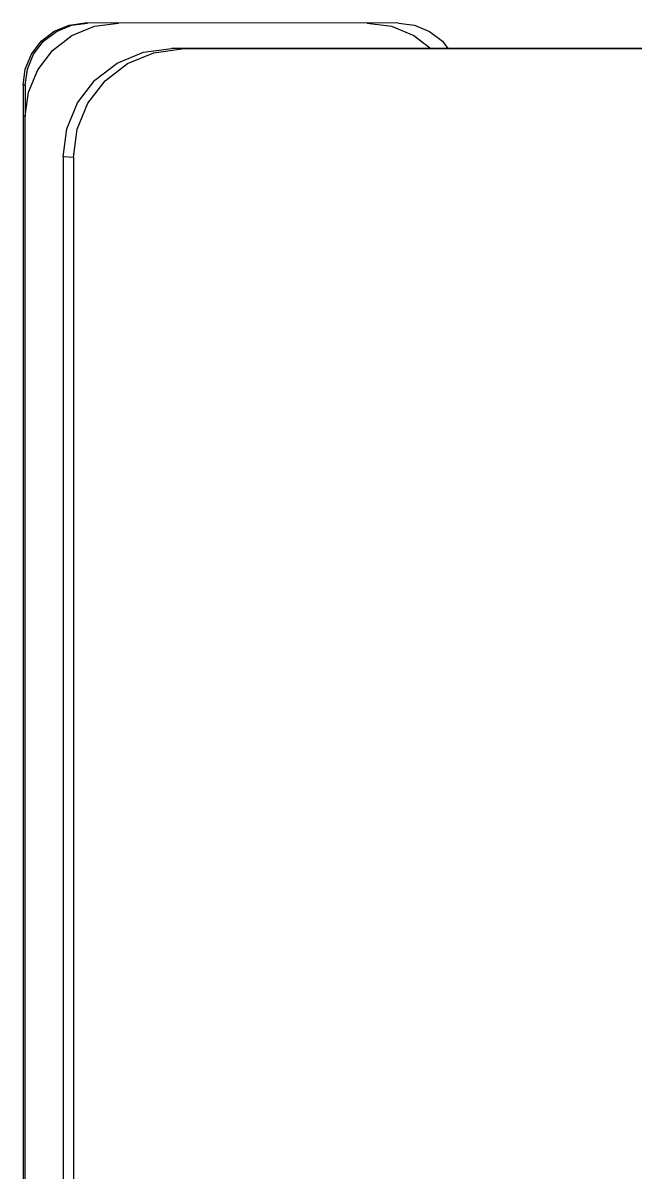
# Model space of a CAD drawing. Extents: x -4.2 to 4.2, y -5.7 to 5.7.
# Drawn here: x 2.0549 to 2.1308, y -0.2279 to -0.0853 of the extents above; entities that cross this region are included whole.
import ezdxf

# ---------------------------------------------------------------- set-up
doc = ezdxf.new("R2010")
doc.units = 0
doc.layers.get('0').update_dxf_attribs({"linetype": 'CONTINUOUS'})

msp = doc.modelspace()

# ---------------------------------------------------------------- linework, layer by layer
for p, q in [((2.06064, -0.08561), (2.06264, -0.08534)), ((2.06092, -0.08562), (2.06291, -0.08536)), ((2.06291, -0.08536), (2.06264, -0.08534)), ((2.06649, -0.08534), (2.06291, -0.08536)), ((2.06378, -0.08575), (2.06677, -0.08536)), ((2.06677, -0.08536), (2.06649, -0.08534)), ((2.09734, -0.08534), (2.06677, -0.08536)), ((2.09762, -0.08536), (2.09734, -0.08534)), ((2.10119, -0.08534), (2.09762, -0.08536)), ((2.09762, -0.08536), (2.10062, -0.08575)), ((2.10148, -0.08536), (2.10119, -0.08534)), ((2.10148, -0.08536), (2.10347, -0.08562)), ((2.05718, -0.0876), (2.05878, -0.08638)), ((2.05746, -0.08761), (2.05906, -0.08639)), ((2.05859, -0.08874), (2.06099, -0.08691)), ((2.05878, -0.08638), (2.06064, -0.08561)), ((2.05906, -0.08639), (2.06092, -0.08562)), ((2.06099, -0.08691), (2.06378, -0.08575)), ((2.10062, -0.08575), (2.10341, -0.08691)), ((2.10341, -0.08691), (2.1055, -0.08851)), ((2.10347, -0.08562), (2.10533, -0.08639)), ((2.10533, -0.08639), (2.10693, -0.08761)), ((2.05596, -0.0892), (2.05718, -0.0876)), ((2.05624, -0.08921), (2.05746, -0.08761)), ((2.10693, -0.08761), (2.10762, -0.08851)), ((2.05519, -0.09106), (2.05596, -0.0892)), ((2.05547, -0.09107), (2.05624, -0.08921)), ((2.05675, -0.09114), (2.05859, -0.08874)), ((2.06662, -0.09032), (2.06986, -0.08897)), ((2.0679, -0.09037), (2.07115, -0.08903)), ((2.06986, -0.08897), (2.07334, -0.08851)), ((2.07115, -0.08903), (2.07463, -0.08857)), ((2.07463, -0.08857), (2.07334, -0.08851)), ((2.1055, -0.08851), (2.07334, -0.08851)), ((3.15612, -0.08857), (2.07463, -0.08857)), ((2.10762, -0.08851), (2.1055, -0.08851)), ((2.15885, -0.08851), (2.10762, -0.08851)), ((2.05493, -0.09306), (2.05519, -0.09106)), ((2.0552, -0.09307), (2.05547, -0.09107)), ((2.0556, -0.09393), (2.05675, -0.09114)), ((2.06383, -0.09245), (2.06662, -0.09032)), ((2.06512, -0.09251), (2.0679, -0.09037)), ((2.06169, -0.09524), (2.06383, -0.09245)), ((2.06298, -0.0953), (2.06512, -0.09251)), ((2.0552, -0.09307), (2.05493, -0.09306)), ((2.05493, -0.09306), (2.05493, -0.09691)), ((2.0552, -0.09307), (2.0552, -0.09692)), ((2.0552, -0.09692), (2.0556, -0.09393)), ((2.06035, -0.09848), (2.06169, -0.09524)), ((2.06163, -0.09854), (2.06298, -0.0953)), ((2.05493, -0.09691), (2.05493, -0.65214)), ((2.0552, -0.09692), (2.05493, -0.09691)), ((2.0552, -0.65223), (2.0552, -0.09692)), ((2.05989, -0.10196), (2.06035, -0.09848)), ((2.06117, -0.10203), (2.06163, -0.09854)), ((2.06117, -0.10203), (2.05989, -0.10196)), ((2.05989, -0.10196), (2.05989, -0.6582)), ((2.06117, -0.10203), (2.06117, -0.65861))]:
    msp.add_line(p, q)

doc.saveas('drawing.dxf')
